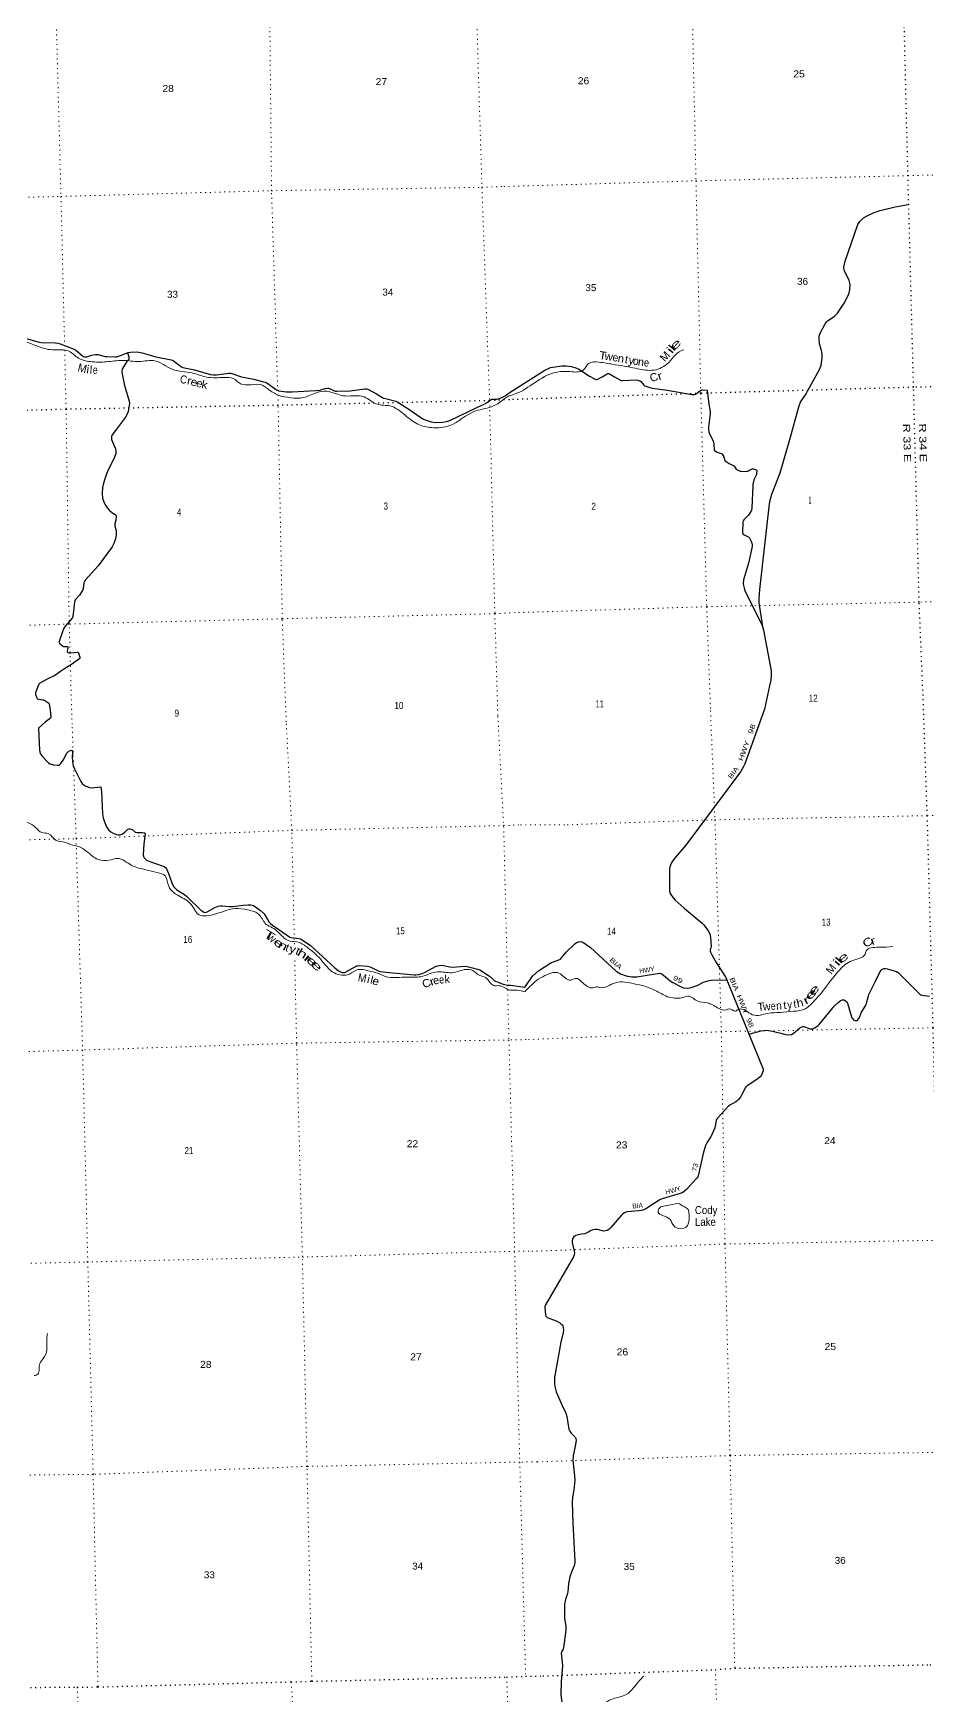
# Model space of a CAD drawing. Header units: feet. Extents: x 489137 to 739700, y 189004 to 379547.
# Drawn here: x 569935 to 592272, y 304563 to 346104 of the extents above; entities that cross this region are included whole.
import ezdxf
from ezdxf.enums import TextEntityAlignment as Align

# ---------------------------------------------------------------- set-up
doc = ezdxf.new("R2010")
doc.units = ezdxf.units.FT
doc.header["$LTSCALE"] = 80
doc.linetypes.add('DOTTED', pattern=[1.5, 0.3, -1.2])
for name, color, linetype, lineweight in [('29', 7, 'Continuous', 25), ('39', 7, 'Continuous', 13), ('6', 7, 'DOTTED', 25), ('7', 7, 'DOTTED', 13)]:
    doc.layers.add(name, color=color, linetype=linetype, lineweight=lineweight)
doc.layers.add('30', color=7, linetype='Continuous')
doc.layers.add('41', color=7, linetype='Continuous')

msp = doc.modelspace()

# ---------------------------------------------------------------- linework, layer by layer
at = {"layer": '29'}
for points in [[(588152.54, 331279.63), (588066.68, 331874.79), (588063.11, 331974.13), (588083.02, 332203.04), (588321.01, 334342.19), (588346.14, 334473.92), (588383.11, 334588.82), (588589.24, 335117.82), (588826.23, 335951.2), (589051.39, 336770.28), (589098.87, 336885.45), (589235.03, 337091.62), (589267.05, 337164.57), (589578.8, 337722.81), (589607.02, 337808.85), (589634.18, 337987.57), (589634.34, 338085), (589621.87, 338176.39), (589571.28, 338347.37), (589560.34, 338480.14), (589564.44, 338533.5), (589588.72, 338613.28), (589708.01, 338845.46), (589744.93, 338894.71), (589768.65, 338916.45), (589937.73, 339026.07), (590019.07, 339106.26), (590187.84, 339356.91), (590304.85, 339586.36), (590328.76, 339701.59), (590333.57, 339828.54), (590310.64, 339928.6), (590195.65, 340165.86), (590181.79, 340193.86), (590177.69, 340259.54), (590207.51, 340405.5), (590527.61, 341322.94), (590577.64, 341402.69), (590622.77, 341447.85), (590671.99, 341493), (590777.38, 341548.96), (590938.62, 341624.35), (591087.34, 341675.51), (591458.38, 341764.99), (591781.66, 341821.38)], [(569643.42, 338510.03), (570080.87, 338386.12), (570133.87, 338378.92), (570482.85, 338371.76), (570550.13, 338363.43), (570610.01, 338347.13), (570955.59, 338206.56), (570996.77, 338182.9), (571160.68, 338042.38), (571187.35, 338023.91), (571227.14, 338016.01), (571271.43, 338019.8), (571362.01, 338051.17), (571429.35, 338071.11), (571486.86, 338080.06), (571544.2, 338075.21), (571727.84, 338030.58)], [(572285.34, 338120.57), (572320.52, 338014.72), (572324.62, 337981.89), (572324.11, 337964.96), (572318.6, 337952.09), (572269.25, 337897.74), (572229.18, 337837.06), (572164.65, 337725.35), (572154.91, 337701.25), (572146.19, 337672), (572146.99, 337631.27), (572211.76, 337305.32), (572291.72, 337054.45), (572327.19, 336911.12), (572335.39, 336851.6), (572331.36, 336798.69), (572304.63, 336648.43), (572284.12, 336582.75), (572242.13, 336511.94), (571989.91, 336177.3), (571903.68, 336066.6), (571886.88, 336021.58), (571885.22, 335990.67), (571891.38, 335949.62), (571912.77, 335892.82), (571991.87, 335721.82), (572000.4, 335674.44), (571995.97, 335606.89), (571962.11, 335509.98), (571788.9, 335156.8), (571755, 335070.22), (571687.32, 334862.94), (571666.79, 334756.21), (571656.55, 334606.4), (571668.22, 334487.53), (571695.52, 334395.02), (571720.13, 334339.61), (571763.2, 334269.83), (571796.75, 334229.59), (571839.08, 334181.58), (571878.06, 334146.69), (571898.57, 334130.27), (571982.46, 334079.95), (571998.03, 334063.58), (572004.18, 334038.95), (571997.02, 333937.36), (571975.47, 333841.93), (571976.09, 333788.87), (572003.17, 333676.72), (572007.27, 333633.62), (572003.16, 333567.19), (571986.76, 333469.44), (571949.84, 333356.56), (571926.26, 333308.33), (571901.97, 333268.06), (571552.58, 332794), (571240.24, 332447.41), (571221.78, 332422.78), (571212.22, 332402.96), (571201.27, 332367.37), (571184.86, 332225.76), (571166.61, 332179.75), (571091.33, 332065.03), (570990.02, 331952.81), (570973.61, 331926.13), (570964.28, 331892.64), (570940.88, 331669.9), (570919.27, 331533.12), (570902.8, 331489.28), (570732.64, 331286.85), (570716.23, 331264.28), (570694.16, 331222.24), (570579.85, 330906.16), (570579.35, 330890.25), (570583.49, 330874.42), (570592.68, 330858.44), (570604.47, 330848.69), (570665.49, 330794.82), (570676.25, 330788.16), (570689.68, 330783.71), (570772.14, 330782.51), (570786.7, 330777.67), (570793.16, 330771.74), (570794.7, 330760.96), (570782.39, 330647.06), (570786.49, 330636.8), (570800.85, 330627.56), (570827, 330623.98), (570873.5, 330623.93), (571038.89, 330641.55), (571050.55, 330637.32), (571060.8, 330623.98), (571101.82, 330517.26), (571103.87, 330495.71), (571097.72, 330481.34), (570887.4, 330327.22), (570768.98, 330254.5)], [(571727.84, 338030.58), (571774.93, 338024.94), (571982.07, 338016.73), (572011.82, 338019.81), (572045, 338025.13), (572308.24, 338129.67)], [(572308.24, 338129.67), (572359.44, 338137.81), (572505.06, 338139.86), (572571.71, 338132.68), (572655.8, 338116.26), (572830.12, 338067.91), (572994.37, 338016.81), (573378.75, 337946.96), (573431.77, 337927.01), (573608.45, 337782.78), (573637.16, 337766.36), (573668.27, 337754.18), (573961.85, 337697.73), (574360.12, 337578.58), (574434.13, 337566.23), (574511.88, 337566.27), (574821.57, 337607.31), (574862.59, 337607.31), (574894.18, 337600.15), (575137.54, 337522.43), (575439.25, 337462.1), (575720.9, 337388.75), (575765.58, 337371.98), (576010.08, 337197.89), (576042.89, 337183.52), (576069.07, 337172.28), (576261.28, 337146.02), (576396.67, 337140.78), (576994.06, 337175.57), (577092.97, 337189.69), (577222.17, 337230.73), (577282.07, 337238.2), (577308.31, 337236.89), (577337.02, 337228.68), (577414.96, 337181.48), (577470.86, 337163.38), (577519.56, 337156.85), (577850.49, 337169.34), (578218.92, 337220.48), (578264.05, 337220.48), (578288.21, 337212.89), (578505.89, 337090.18), (578681.41, 336989.6), (578731.57, 336973.7), (578986.99, 336909.57), (579037.65, 336887.2), (579310.55, 336711.1), (579589.71, 336518.97), (579683.28, 336463.21), (579771.47, 336426.27), (579874.02, 336393.43), (579979.25, 336381.69), (580167.3, 336385.22), (580255.49, 336403.69), (580334.08, 336431.59), (580767.68, 336638.71), (581010.62, 336750.9), (581197.39, 336833.62), (581273.77, 336880.85), (581337.52, 336931.53), (581368.11, 336948.57), (581396.82, 336956.78), (581502.73, 336963.29), (581548.59, 336971.15), (581591.66, 336985.52), (581655.24, 337010.14), (581717.79, 337044.59), (581821.73, 337121.74)], [(581821.73, 337121.74), (582710.63, 337682.95), (582814.58, 337735), (582854.58, 337748.35), (582912.64, 337763.21), (583138.63, 337796.57), (583246.42, 337795.65), (583379.62, 337777.08), (583485.02, 337743.81), (583560.11, 337707.3), (583827.11, 337534.98), (583949.79, 337465.13), (583967.74, 337457.44), (583990.81, 337452.81), (584008.76, 337452.31), (584017.88, 337454.07), (584139.56, 337520.75), (584265.64, 337592.37), (584281.54, 337598.02), (584299.32, 337598.2), (584324.61, 337591.87), (584451.73, 337522.6), (584604.05, 337433.33), (584618.92, 337427.7), (584636.74, 337425.49), (584997.02, 337440.33), (585030.14, 337437.96), (585059.88, 337428.72), (585086.54, 337415.38), (585104.45, 337402.11), (585178.84, 337313.79), (585201.01, 337295.29), (585231.14, 337283.01), (585358.81, 337246.58), (585399.41, 337238.67), (585762.47, 337182.55)], [(585762.47, 337182.55), (586393.53, 337075.21), (586416.61, 337073.68), (586443.61, 337077.26), (586473.52, 337087.52), (586495.57, 337101.38), (586539.19, 337139.42), (586573.51, 337163.98), (586612.48, 337187.58), (586632.99, 337195.79), (586650.95, 337197.86), (586761.9, 337187.88)], [(586761.9, 337187.88), (586806.44, 336834.62), (586839.11, 336652.95), (586840.85, 336597.86), (586793.99, 336258.91), (586793.59, 336196.59), (586804.76, 336144.5), (586825.61, 336094.59), (586898.65, 335951.1), (586919.62, 335895.14), (586930.96, 335833.01), (586936.54, 335688.36), (586937.83, 335683.49), (586943.77, 335678.33), (587015.77, 335635.77), (587029.23, 335629.64), (587119.34, 335601.91), (587131.13, 335596.78), (587134.62, 335593.4), (587164.72, 335553.43), (587168.82, 335545.22), (587171.86, 335537.77), (587205.23, 335426.18), (587208.82, 335419.51), (587212.29, 335415.8), (587314.04, 335357.36), (587415.71, 335306.38), (587425.85, 335299.11), (587435.2, 335289.96), (587490.83, 335214.79), (587502.06, 335203.97), (587512.37, 335196.83), (587588.25, 335161.43), (587596.46, 335158.87), (587605.61, 335157.63), (587756.7, 335156.46), (587769, 335158.09), (587780.02, 335161.43), (587887.96, 335216.59), (587893.6, 335218.64), (587900.6, 335219.52), (587909.49, 335219.66), (587916.67, 335218.13), (587984.35, 335191.96), (587993.07, 335185.8), (587995.91, 335183.09), (588001.27, 335174.51), (588002.3, 335166.3), (587997.95, 335100.88), (587993.67, 335082.45), (587941.55, 334964.92), (587933.71, 334942.5), (587911.29, 334858.71), (587907.19, 334834.08), (587903.99, 334801.11), (587878.49, 334235.82), (587870.51, 334190.86), (587862.08, 334163.99), (587839.52, 334124.99), (587794.26, 334060.66), (587681.59, 333942.34), (587667.24, 333917.71), (587656.35, 333887.04), (587648.83, 333629.37), (587653.91, 333602.67), (587664.69, 333582.66), (587684.68, 333567.78), (587769.81, 333532.9), (587801.08, 333513.91), (587822.09, 333491.84), (587857.85, 333428.09), (587883.62, 333360.49), (587889.78, 333319.44), (587889.79, 333293.8), (587888.75, 333275.77), (587797.44, 332859.59), (587673.91, 332442.8), (587662.13, 332358.94), (587668.35, 332301.86), (587692.9, 332205.02), (587711.26, 332153.79), (588128.78, 331326.7), (588149.25, 331276.32), (588171.54, 331186.67), (588358.66, 330176.18), (588364.6, 330063.41), (588352.8, 329938.66), (588317.01, 329799.16), (588196.43, 329214.39)], [(570768.98, 330254.5), (570614.86, 330159.85), (570498.85, 330072.96), (570460.79, 330047.51), (570331.7, 329990.86), (570296.12, 329973.33), (570103.02, 329861.57), (570085.59, 329849.26), (570075.7, 329837.37), (569996.89, 329648.65), (569993.82, 329634.28), (569991.75, 329611.33), (569994.84, 329584), (569997.92, 329568.61), (570022.53, 329495.76), (570032.28, 329477.81), (570042.04, 329468.94), (570056.89, 329462.42), (570069.7, 329460.87), (570164.56, 329450.1), (570193.84, 329443.85), (570223.01, 329429.58), (570303, 329384.43), (570315.3, 329375.19), (570322.11, 329363.71), (570331.71, 329341.33), (570358.53, 329200.82), (570374.28, 329014.5), (570373.25, 329004.24), (570365.29, 328988.82), (570233.22, 328893.1), (570067.74, 328742.86)], [(588196.43, 329214.39), (587707.27, 327849.86), (587663.22, 327764.84), (587599.05, 327646.24), (586230.16, 325814.69), (585977.07, 325513.22), (585882.94, 325388.21), (585843.97, 325304.07), (585822.4, 325226.07), (585826.57, 324687.15), (585835.76, 324622.69), (585860.38, 324581.64), (585913.7, 324499.55), (585963.05, 324444.91), (586189.28, 324242.96), (586641.81, 323867.43), (586677.71, 323829.46), (586709.21, 323796.34), (586791.53, 323678.61), (586828.45, 323604.72), (586840.76, 323557.52), (586846.65, 323511.89), (586864.36, 323287.64), (586858.2, 323248.64), (586839.74, 323199.39), (586838.25, 323171.8), (586845.9, 323139.87), (586884.84, 323072.3), (586987.77, 322887.62), (587228.04, 322511.01), (588145.61, 320259.38), (588158.57, 320217.32), (588158.57, 320180.38), (588131.18, 320096.14), (588118.59, 320070.58), (588092.94, 320036.71), (588031.03, 319981.2), (587762.74, 319804.8), (587735.34, 319781.32), (587721.72, 319765.8), (587686.9, 319695.74), (587625.33, 319567.61), (587592.51, 319521.57), (587545.33, 319462.05), (587518.67, 319435.37), (587483.94, 319405.47), (587330.78, 319317.48), (587287.93, 319284.53), (587023.35, 318995.15), (586998.74, 318964.36), (586988.76, 318939.54), (586959.87, 318792.06), (586951.57, 318757.08), (586852.1, 318530.3), (586831.65, 318493.45), (586753.65, 318378.42), (586722.84, 318315.97), (586661.13, 318108.28)], [(570067.74, 328742.86), (570089.06, 328187.62), (570110.1, 328109.25), (570155.73, 328038.83), (570290.63, 327895.54), (570317.76, 327870.53), (570356.73, 327852.06), (570438.33, 327826.7), (570537.22, 327815.12), (570577.73, 327818.3), (570597.73, 327828.46), (570627.46, 327858.22), (570678.29, 327942.59), (570772.63, 328113.21), (570797.7, 328143.5), (570824.36, 328164.02), (570863.33, 328184.55), (570883.84, 328186.6), (570899.64, 328181.32), (570916.66, 328159.92), (570918.71, 328127.08), (570910.28, 328028.11), (570913.59, 327896.19), (570932.05, 327801.78), (570963.88, 327720.06), (571120.74, 327407.72), (571155.02, 327361.21), (571215.09, 327309.21), (571274.57, 327280.47), (571340.2, 327259.95), (571401.83, 327251.2), (571472.51, 327256.09), (571625.97, 327274.08), (571636.51, 327147.1), (571662.67, 326600.64), (571681.7, 326501.6), (571712.47, 326403.09), (571761.69, 326275.84), (571794.51, 326224.53), (571817.61, 326196.97), (571870.4, 326152.69), (571931.93, 326115.75), (572013.97, 326080.86), (572052.94, 326074.7), (572103.19, 326075.74), (572145.24, 326091.12), (572211.72, 326131.1), (572300.29, 326218.93), (572323.68, 326228.63), (572344.19, 326226.58), (572401.34, 326204.01), (572483.66, 326142.43), (572518.74, 326134.81), (572658.12, 326134.47), (572699.02, 326128.07), (572719.53, 326121.91), (572727.73, 326111.65), (572726.95, 326088.9), (572695.47, 325850.44), (572676.45, 325575.99), (572688.52, 325529.55), (572707.21, 325498), (572731.83, 325471.32), (572764.64, 325442.59), (572802.01, 325423.99), (572962.22, 325366.49)], [(572962.22, 325366.49), (573204.48, 325279.54), (573236.38, 325259.92), (573258.94, 325227.08), (573314.15, 325111.38), (573393.76, 324874.26), (573440.46, 324786.85), (573467.13, 324751.96), (573521.63, 324700.27), (573715.3, 324581.61), (573766.62, 324535.77), (574125.37, 324187.01), (574157.3, 324163.96), (574192.17, 324145.49), (574235.24, 324137.28), (574274.98, 324148.47), (574470.51, 324261.79), (574553.15, 324293.26), (574610.58, 324299.41), (574662.28, 324298.41), (574830, 324280.26), (574918.24, 324283), (575175.27, 324318.72), (575304.86, 324327.13), (575368.44, 324325.08), (575432.02, 324306.6), (575487.4, 324277.87), (575610.03, 324182.74), (575699.21, 324097.05), (575814.54, 323901.27), (575859.63, 323856.87), (575910.94, 323819.17), (576282.18, 323556.47), (576339.61, 323521.57), (576375.94, 323508), (576569.32, 323482.58), (576609.32, 323473.35), (576636.67, 323460.71), (576851.29, 323316.01), (577465.31, 322754.45), (577561, 322677.02), (577621.5, 322641.11), (577661.67, 322631.73), (577683.03, 322630.84), (577715.85, 322637), (577845.21, 322710.61), (578015.3, 322799.14), (578044.02, 322805.3), (578073.12, 322806.17), (578277.84, 322790.93), (578347.93, 322779.23), (578550.62, 322680.1), (578619.02, 322659.42), (578736.23, 322642.68), (579445.9, 322576.46), (579488.97, 322578.51), (579566.61, 322588.14), (579651, 322613.4), (579725.98, 322646.55), (579980.01, 322782.78), (580035.57, 322803.26), (580068.39, 322809.42), (580119.66, 322815.57), (580177.87, 322809.38), (580339.13, 322772.47), (580392.13, 322769.6), (580722.67, 322793), (580771.81, 322788.3), (581035.45, 322720.14), (581087.23, 322699.3), (581350.44, 322522.91), (581447.71, 322436.91), (581477.45, 322417.42), (581520.54, 322399.87), (581672.21, 322344.55), (581787.07, 322319.92), (581850.74, 322314.8), (582210.02, 322267.93)], [(582210.02, 322267.93), (582409.36, 322549.05), (582550.04, 322672.93), (582859.4, 322873.16), (583058.69, 322952.05), (583097.66, 322970.52), (583130.47, 323004.09), (583244.26, 323139.45), (583457.07, 323351.5), (583499.66, 323385.1), (583552.99, 323401.52), (583606.31, 323409.73), (583661.66, 323392.41), (583852.06, 323260.02), (584494.24, 322665.37), (584599, 322601.1), (584744.65, 322552.46), (584877.94, 322527.21), (585007.1, 322530.34), (585521.11, 322610.54), (585581.44, 322615.47), (585630.66, 322603.15), (585727.06, 322527.22), (585839.86, 322430.75), (585909.1, 322384.14), (586094.19, 322282.98), (586172.13, 322254.25), (586256.9, 322241.3), (586336.21, 322250.15), (586511.16, 322313.51), (586676.58, 322393.74), (586777.18, 322428.7), (586862.83, 322444.29), (587252.51, 322450.96)], [(587805.02, 321095.17), (588114.56, 321174.84), (588241.33, 321190.78), (588356.58, 321178.95), (588601.59, 321120.63), (588721.67, 321084.54), (588803.71, 321076.33), (588868.39, 321084.52), (588914.46, 321113.27), (589072.35, 321242.07), (589127.77, 321277.46), (589153.41, 321282.6), (589172.89, 321281.57), (589194.47, 321277.06), (589336.59, 321230.04), (589382.09, 321224.1), (589401.58, 321225.13), (589451.83, 321252.83), (589534.32, 321307), (589571.81, 321342.11), (589942.26, 321799.08), (590030.22, 321880.87), (590095.85, 321932.17), (590138.35, 321948.4), (590163.54, 321950.65), (590188.15, 321948.59), (590218.91, 321930.12), (590245.58, 321905.49), (590271.13, 321868.99), (590365.49, 321529.24), (590377.36, 321503.75), (590391.2, 321482.7), (590415.81, 321456.02), (590429.66, 321444.23), (590452.73, 321435.5), (590476.83, 321431.91), (590500.55, 321437.82), (590530.67, 321456.02), (590546.57, 321475.01), (590557.77, 321491.43), (590620.85, 321641.71), (590718.03, 321798.81), (590732.7, 321832.65), (590788.95, 322047.83), (590802.95, 322084.58), (590940.79, 322371.11), (590963.98, 322419.46)], [(590963.98, 322419.46), (591081.23, 322663.96), (591107.53, 322694.13), (591138.29, 322714.66), (591181.36, 322733.13), (591218.69, 322733.49), (591255.2, 322726.97), (591489.02, 322659.24), (591531.16, 322638.1), (592076.64, 322095.86), (592103.3, 322077.39), (592132.56, 322064.64), (592314.36, 322044.68)], [(586661.13, 318108.28), (586661.13, 318108.28), (586540.35, 317551.33), (586532.15, 317528.76), (586517.6, 317504.74), (586391.72, 317369.1), (586254.03, 317221.12), (586189.63, 317165.49), (586152.71, 317138.81), (586093.27, 317112.84), (585640.98, 316981.81), (585583.01, 316956.3), (585259.4, 316743.71), (585225.66, 316722.19), (585170.28, 316701.67), (585123.11, 316691.4), (585055.3, 316680.69), (584767.67, 316657.99), (584729.32, 316648.3), (584698.55, 316631.89), (584659.58, 316603.15), (584622.62, 316568.17), (584357.45, 316266.42), (584305.78, 316216.29), (584266.81, 316191.66), (584224.48, 316176.88), (584178.62, 316175.24), (584027.87, 316211.16), (583973.79, 316213.35), (583908.91, 316200.9), (583863.79, 316186.53), (583835.7, 316171.96), (583785.85, 316137.27), (583742.23, 316117.52), (583705.86, 316106.49), (583621.9, 316092.63), (583515.12, 316073.65), (583484.36, 316067.49), (583465.54, 316056.85), (583437.18, 316026.45), (583412.57, 315993.61), (583392.06, 315940.25), (583388.99, 315922.81), (583390.74, 315890.21), (583444.37, 315668.32), (583448.47, 315629.32), (583442.08, 315581.66), (583423.86, 315526.7), (582725.5, 314333.27), (582711.15, 314300.43), (582706.23, 314267.48), (582725.5, 314082.88), (582737.81, 314047.99), (582754.22, 314027.47), (582772.44, 314013.57), (582995.99, 313930.21), (583087.51, 313880.73), (583120.33, 313851.99), (583139.29, 313830.93), (583157.25, 313804.79), (583169.55, 313759.64), (583175.71, 313708.33), (583169.76, 313642.57), (583112.76, 313401.92), (582951.55, 312515.27), (582950.09, 312353.77), (582966.49, 312255.25), (582995.88, 312160.3), (583146.85, 311811.8), (583235.18, 311621.07), (583259.8, 311540.87), (583313.33, 311224.32), (583333.63, 311173.65), (583370.04, 311123.05), (583465.05, 311020.65), (583485.4, 310993.05), (583493.61, 310952), (583479.27, 310837.95), (583417.73, 310559.99), (583413.57, 310448.26), (583454.6, 310061.03), (583462.85, 309952.5), (583432.56, 309700.51), (583401.32, 309521.5), (583390.94, 309403.9), (583410.33, 308877.09)], [(583410.33, 308877.09), (583458.75, 307924.77), (583448.84, 307830.41), (583372.3, 307651.66), (583331.59, 307534.82), (583302.16, 307368.47), (583286.47, 307157.18), (583268.18, 307090.14), (583229.04, 306968.37), (583203.03, 306853.32), (583198.89, 306503.27), (583231.09, 306293.14), (583235.9, 306204.44), (583184.29, 305815.08), (583165.46, 305730.79), (583124.44, 305656.91), (583122.08, 305626.6), (583151.31, 305315.53), (583120.2, 304910.55), (583109.47, 304584.48), (583145.39, 304333.9)]]:
    msp.add_lwpolyline(points, dxfattribs=at)
at = {"layer": '39'}
for points in [[(552105, 331493.95), (552281.27, 331552.34), (552477.97, 331506.13), (552798.74, 331507.07), (553014.19, 331802.65), (553275.62, 331933.6), (553559.92, 332125.65), (553758.69, 332354.21), (553909.07, 332488.79), (554078.09, 332601.56), (554183.29, 332680.61), (554361.48, 332743.08), (554656.83, 333167.67), (554953.41, 333351.91), (555152.13, 333582.48), (555242.67, 333778.38), (555548.75, 333989.08), (555963.6, 334208.22), (556247.37, 334424.49), (556540.44, 334584.41), (556871.18, 334682.53), (557133.89, 334754.92), (557336.81, 335070.43), (557196.13, 335321.88), (557285.01, 335501.58), (557467.01, 335574.24), (557949.11, 335485.78), (558461.65, 335573.72), (558561.56, 335802.14), (558862.07, 335806.68), (559351.38, 335849.68), (559458.15, 335488.4), (559579.28, 335208.25), (559713.18, 335081.89), (559995.22, 335193.08), (560102.26, 335464.08), (560082.71, 335712.12), (560199.38, 335912.62), (560297.02, 336060.2), (560301.16, 336240.07), (560363.8, 336301.98), (560493.03, 336506.86), (560576.93, 336545.05), (560638.21, 336602.95), (560851.74, 336617.7), (561348.93, 336761.88), (561601.01, 336674.46), (561898.28, 336642.56), (562187.28, 336527.67), (562465.4, 336448.9), (562921.46, 336472.88), (563311.79, 336400.71), (563624.15, 336324.7), (564047.86, 336507.67), (564463.83, 336583.41), (564880.57, 336715.72), (565199.13, 336923.9), (565455.37, 337118.53), (565725.85, 337251.46), (566052.1, 337482.63), (566290.54, 337389.13), (566613.21, 337341.66), (566839.88, 337439.22), (567016.55, 337503.07), (567106.71, 337702.45), (567381.93, 337802.15), (567595.47, 338129.71), (567823.24, 338338.59), (568197.06, 338480.87), (568745.67, 338579.7), (569092.78, 338575.15), (569398.65, 338471.51), (569673.87, 338414.55), (570258.72, 338214.77), (570456.91, 338192.84), (570824.85, 338158.45), (571062.62, 337987.89), (571359.11, 337899.42), (571762.73, 337894.09), (572163.44, 337929.1), (572583.68, 337901.91), (572972.7, 337918.47), (573402.96, 337709.7), (573901.33, 337615.54), (574262.66, 337514.34), (574702.71, 337503.74), (574927.2, 337478.34), (575111.7, 337345.01), (575636.88, 337316.07), (575864.21, 337161.45), (576119.15, 337035.71)], [(581819.2, 337042.59), (581995.27, 337099.72), (582456.31, 337372.13), (582968.36, 337627.82), (583337.57, 337648.72), (583677.82, 337693.05), (583802.66, 337850.44), (584066.42, 337884.45), (584403.33, 337833.6), (584976.08, 337732.99), (585377.66, 337682.01), (585757.19, 337836.73), (586119.41, 338173.01), (586182.34, 338191.26)], [(576119.15, 337035.71), (576755.02, 337019.28), (577079.1, 337145.54), (577323.14, 337148.84), (577668.34, 337047.29), (578195.59, 337016.38), (578522.39, 336833.63), (578842.06, 336792.12), (579220.34, 336562.02), (579540, 336336.69), (579882.87, 336249.23), (580341.71, 336301.66), (580938.95, 336648.56), (581152.49, 336710.28), (581580.04, 336874.09), (581708.95, 336975.89), (581819.2, 337042.59)], [(565283.46, 328623.59), (565564.45, 328463.72), (565818.66, 328340.53), (566110.28, 328151.3), (566258.49, 327971.92), (566483.73, 328015.85), (566709.63, 328019.41), (566793.33, 327837), (566829.31, 327611.43), (566994.58, 327498.95), (567172.61, 327469.45), (567268.81, 327263.01), (567252.12, 327050.74), (567574.71, 326940.74), (567827.43, 326908.39), (568259.43, 327016.15), (568460.74, 326920.39), (568636.98, 326876.73), (568743.15, 326922.83), (568949.23, 326659.56), (569558.17, 326434.95), (569990.74, 326262.08), (570152.31, 326129.35), (570310.06, 326105.59), (570506.55, 325935.05), (570715.09, 325889.88), (570920.07, 325816.39), (571071.98, 325780.42), (571259.4, 325670.31), (571414.84, 325541.52), (571555.38, 325460.96), (571824.07, 325438.95), (572039.16, 325486.76), (572391.05, 325312.61), (572743.9, 325203.09), (573029.52, 325132.89), (573234.83, 325039.21), (573317.57, 324792.17), (573442.31, 324632.5), (573783.34, 324422.18), (573937.5, 324249.26), (574040.28, 324104.37), (574418.75, 324078.64), (574975.07, 324232.79), (575286.25, 324203.37), (575587.06, 324068.8), (575754.77, 323837.97), (575904.27, 323753.84), (576173.04, 323522.8), (576301.35, 323431.36), (576516.25, 323403.32), (576763.85, 323272.45), (577104.87, 322973.33), (577455.25, 322622.8), (577828.98, 322594.76), (578043.88, 322706.93), (578310.16, 322674.21), (578529.73, 322618.13), (578725.94, 322538.68), (579286.54, 322519.98), (579459.39, 322515.31), (579613.55, 322529.33), (580032.72, 322652.88), (580388.18, 322630.22), (580744.1, 322711.6), (580912.27, 322683.55), (581085.13, 322562.04), (581229.95, 322510.63), (581430.83, 322309.66), (581570.98, 322304.98), (581841.93, 322197.49), (581954.05, 322197.49), (582215.67, 322155.42)], [(585766.2, 322030.25), (586134.48, 322004.7), (586317.48, 322039.38), (586512.16, 321924.83), (586769.88, 321876.44), (587021.28, 321755.16), (587250.79, 321704.07), (587316.88, 321727.87), (587463.66, 321672.79), (587549.51, 321715.25), (587896.19, 321580.08), (588277.2, 321613.43), (588589.8, 321635.05), (588920.38, 321665.17), (589219.8, 321730.92), (589342.74, 321826.79), (589700.53, 322237.41), (590079.15, 322705.09), (590378.77, 322930.45), (590708.11, 323095.91), (590736.5, 323175.39), (591045.43, 323265.61), (591398.56, 323282.13)], [(582212.6, 322155.91), (582547.87, 322464.99), (582775.17, 322583.08), (583063.16, 322620.27), (583356.3, 322443.42), (583474.45, 322486.65), (583656.86, 322377.86), (583908.36, 322252.55), (584010.84, 322275.2), (584096.08, 322259.05), (584472.97, 322379.18), (584942.31, 322352.01), (585208.4, 322291.7), (585465.52, 322184.7), (585766.2, 322030.25)], [(586308.79, 316612.35), (586286.21, 316710.81), (586199.76, 316777.44), (586126.01, 316820.13), (586072.69, 316853.2), (585845.08, 316825.54), (585558.6, 316725.75), (585544.58, 316636.52), (585645.31, 316564.17), (585837.68, 316461.68), (585936.51, 316300.39), (586089.63, 316233.34), (586256, 316287.82), (586307.35, 316420.38), (586315.35, 316507.45), (586308.79, 316612.35)], [(569959.63, 312562.21), (570047.78, 312599.95), (570082.1, 312721.63), (570101.9, 312867.32), (570186.61, 312991.82), (570275.84, 313209.26), (570270.4, 313417.14), (570293.41, 313613.36)], [(582693.98, 303653.12), (582885.54, 303739.33), (583184.2, 303920.22), (583647.36, 304149.49), (584001.85, 304277.17), (584414.97, 304487.06), (584741.73, 304591.85), (585070.69, 304941.16), (585178.75, 305052.78)]]:
    msp.add_spline(points, degree=3, dxfattribs=at)
at = {"layer": '6'}
for points in [[(592165.27, 329319.59), (592058.42, 331889.12), (591919.08, 337258.1), (591778.41, 342531.95), (591647.5, 347889.04), (591515.14, 353225.85), (591373.95, 358588.7), (591250.02, 363913.62), (591123.37, 368632.4)], [(612441.24, 337766.76), (607773.86, 337705.03), (602492.41, 337528.51), (597156.28, 337356.46), (591919.08, 337258.1), (586604.63, 337104.89), (581826.27, 336948.16)], [(581826.27, 336948.16), (581330.81, 336923.19), (576051.55, 336805.97), (570755.75, 336706.57), (565367.22, 336554.44), (560203.53, 336460.14), (555010.92, 336439.75), (551207.63, 336275.18)], [(592795.99, 305352.05), (592686.66, 310646.95), (592528.68, 315948.78), (592407.04, 321251.47), (592261.18, 326553.58), (592165.27, 329319.59)], [(582659.94, 305056.86), (586969.11, 305214.83), (587453.14, 305248.62), (592325.62, 305338.79), (592795.99, 305352.05), (597239.37, 305476.41), (598042.3, 305521.86), (602562.55, 305642), (603365.48, 305687.45), (607865.98, 305788.94), (608697.32, 305829.01), (613189.4, 305944.43), (613316.61, 305955.45)], [(551999.37, 304304.11), (555280.46, 304319.03), (555592.89, 304336.07), (560483.93, 304546.47), (560947.44, 304578.01), (565559.05, 304727.47), (566143.68, 304754.86), (571033.77, 304777.48), (571550.15, 304783.6), (576369.93, 304910.1), (576892.2, 304926.41), (581756.73, 305031.4), (582230.56, 305048.97), (582659.94, 305056.86)]]:
    msp.add_lwpolyline(points, dxfattribs=at)
at = {"layer": '7'}
for points in [[(585813.18, 368480.8), (585959.81, 363761.11), (586137.79, 358453.96), (586247.65, 353126.6), (586368.65, 347763.16), (586485.14, 342415.77), (586604.63, 337104.89), (586752.97, 331774.61), (586847.2, 329178.79)], [(576252.64, 328902.07), (576152.11, 331473.3), (576051.55, 336805.97), (575885.75, 342169.54), (575831.79, 347493.13), (575610.1, 352829.22), (575486.53, 358106.85), (575347.87, 363428.59), (575287.01, 368150.72)], [(580615.09, 368327.77), (580660.37, 363502.1), (580768.61, 358187.77), (580934.7, 352902.99), (580975.15, 347643.75), (581139.59, 342249.85), (581330.81, 336923.19), (581461.4, 331601.28), (581536.92, 329039.46)], [(570001.82, 367613.23), (570079.09, 363293.42), (570180.16, 358029.43), (570264.42, 352704.49), (570483.52, 347394.6), (570627.22, 342026.51), (570755.57, 336714.64), (570831.98, 331379.42), (570906.94, 328764.36)], [(581687.02, 342274.63), (586485.14, 342415.77), (591778.01, 342546.1), (597070.88, 342676.43), (602345.86, 342866.93), (607658.86, 343070.67), (612291.09, 343223.38)], [(551077.22, 341541.36), (554684.96, 341654.38), (560090.78, 341796.59), (565257.26, 341905.29), (570627.22, 342026.51), (575885.75, 342169.54), (581135.47, 342253.8), (581687.02, 342274.63)], [(612584.3, 332568.03), (607922.25, 332372.73), (602598.12, 332205.08), (597278.83, 332009.24), (592058.42, 331889.12), (586752.97, 331774.61), (581965.36, 331626.84)], [(581965.36, 331626.84), (581461.4, 331601.28), (576152.11, 331473.3), (570828.79, 331340.97), (565532.22, 331184.99), (560322.22, 331036.96), (555072.85, 330936.55), (551341.91, 330852.99)], [(581536.92, 329039.46), (581681.97, 326278.89), (581814.01, 320944.58), (581955.24, 315664.93), (582084.1, 310401.23), (582230.56, 305048.97)], [(586847.2, 329178.79), (586958.7, 326451.12), (587118.51, 321157.42), (587209.37, 315874.2), (587337.21, 310565.59), (587453.14, 305248.62)], [(570906.94, 328764.36), (571004.15, 325979.24), (571167.6, 320697.92), (571296.99, 315401.93), (571430.58, 310095.9), (571550.15, 304783.6)], [(576455.56, 323342.36), (576391.5, 326189.39), (576252.64, 328902.07)], [(582103.98, 326324.39), (583268.84, 326326.58), (586958.7, 326451.12), (592261.18, 326553.58), (597539.69, 326728.21), (602836.38, 326903.27), (608151.48, 327068.66), (612730.93, 327239.4)], [(551472.42, 325583.04), (555138.81, 325585.66), (560431.04, 325691.34), (565645.66, 325854.35), (571004.15, 325979.24), (576393.58, 326185.39), (581681.54, 326305.13), (582103.98, 326324.39)], [(576892.2, 304926.41), (576771.74, 310293.21), (576655.41, 315530.86), (576511.17, 320871.04), (576462.6, 323029.38)], [(612876.78, 321939.19), (608293.41, 321762.42), (602982.83, 321576.92), (597673.76, 321496.53), (592407.04, 321251.47), (587118.51, 321157.42), (582244.28, 320957.29)], [(582244.28, 320957.29), (581813.95, 320948.62), (576517.25, 320869.11), (571167.6, 320697.92), (565849.84, 320549.44), (560532.16, 320396.92), (555219.99, 320276.79), (551604.09, 320266.09)], [(582382.54, 315668.34), (587209.96, 315849.97), (592532.82, 315944.83), (597816.03, 316176.14), (603066.26, 316267.26), (608400.97, 316457.37), (613024.57, 316568.2)], [(551736.37, 314924.89), (555317.58, 314952.03), (560646.97, 315128.96), (566033.3, 315278.52), (571274.8, 315401.58), (576655.51, 315524.8), (581932.99, 315668.61), (582382.54, 315668.34)], [(582520.04, 310408.17), (587337.21, 310565.59), (592686.66, 310646.95), (597976.66, 310848.12), (603309.08, 310965.44), (608599.33, 311156.51), (613171.27, 311237.48)], [(582520.04, 310408.17), (582084.1, 310401.23), (576771.74, 310293.21), (571430.58, 310095.9), (566089.18, 310035.89), (560790.24, 309847.32), (555449.19, 309643.95), (551867.48, 309630.05)], [(581756.73, 305031.4), (581959.45, 299938.47), (582115.46, 294618.67), (582165.92, 289337.58), (582273.32, 284029.13), (582292.13, 283068.85)], [(586969.11, 305214.83), (587163.68, 300071.47), (587308.21, 294741.04), (587396.55, 289395.13), (587517.19, 284049.98), (587549.7, 283206.69)], [(571033.77, 304777.48), (571287.77, 299756.02), (571441.17, 294349.36), (571493.26, 288969.37), (571603.6, 283727.59), (571620.08, 282792.87)], [(576956.95, 282930.24), (576943.14, 283900.64), (576824.53, 289154.4), (576807.73, 294474.38), (576646.72, 299852.66), (576380.09, 304906.22)]]:
    msp.add_lwpolyline(points, dxfattribs=at)

# ---------------------------------------------------------------- texts
at = {"layer": '30'}
for s, rotation, width, p in [('   HWY   98', 70.278, 1.4, (587587.84, 327733.82)), ('BIA', 53.226, 1.25, (587368.57, 327461.38)), ('BIA', 317.201, 1.35, (584316.69, 322934.87)), ('HWY', 8.868, 0.9, (585080.4, 322610.4)), ('99', 331.341, 1.35, (585900.79, 322465.8)), ('BIA  HWY  98', 292.172, 1.35, (587320.3, 322482.67)), ('73', 77.764, 1.15, (586496.55, 317654.26)), ('HWY', 16.156, 0.95, (585742.36, 317083.52)), ('BIA', 4.512, 0.95, (584899.03, 316737.7))]:
    msp.add_text(s, height=120, rotation=rotation, dxfattribs=dict(at, width=width)).set_placement(p)
at = {"layer": '41'}
for s, rotation, width, p in [('T', 351.845, 1.15, (584144.52, 337953.06)), ('i', 50.987, 1.65, (585913.79, 338120.19)), ('l', 50.987, 1.55, (585966.31, 338180.19)), ('e', 46.716, 1.95, (586043.53, 338261.08)), ('e', 357.338, 0.8, (571478.91, 337593.53)), ('w', 350.99, 1.05, (584292.3, 337932.21)), ('e', 350.062, 0.95, (584458.42, 337905.17)), ('n', 350.062, 1.05, (584596.47, 337880.98)), ('o', 350.012, 0.95, (584968.96, 337817.32)), ('e', 354.378, 0.85, (585240.28, 337776.59)), ('C', 350.162, 0.9, (573671.45, 337355.12)), ('r', 348.295, 1.1, (573813.51, 337327.37)), ('e', 343.19, 1.1, (573925.45, 337294.86)), ('e', 345.17, 1.05, (574060.92, 337260.74)), ('k', 348.869, 1.1, (574194.85, 337226.01)), ('C', 17.49, 1.05, (585462.74, 337413.93)), ('r', 18.564, 1.3, (585613.73, 337449.95)), ('T', 328.572, 1.75, (575776.16, 323480.55)), ('e', 323.23, 1.7, (576011.16, 323288.28)), ('n', 332.845, 1.5, (576124.39, 323220.04)), ('y', 342.808, 1.2, (576383.89, 323125.97)), ('t', 336.478, 1.2, (576503.65, 323080.58)), ('h', 330.851, 1.55, (576608.9, 323022.64)), ('C', 30.518, 1.35, (590825.03, 323308.06)), ('r', 21.496, 1.4, (590941.83, 323337.42)), ('r', 319.618, 2.05, (576736.24, 322911.92)), ('e', 319.618, 1.85, (576835.89, 322834.54)), ('e', 317.864, 1.9, (576944.55, 322733.58)), ('i', 49.79, 1.7, (590073.45, 322819.38)), ('l', 49.79, 1.6, (590129.74, 322878.29)), ('e', 40.653, 1.85, (590217.15, 322933.67)), ('M', 349.984, 0.95, (578134.66, 322401.1)), ('e', 344.823, 1.1, (578464.3, 322325.03)), ('C', 20.75, 1.1, (579788.82, 322273.79)), ('r', 20.068, 1.35, (579925.48, 322320.28)), ('e', 5.936, 0.85, (580142.67, 322360)), ('h', 13.831, 1.15, (589104.71, 321780.39)), ('r', 27.567, 1.55, (589287.24, 321857.84)), ('e', 45.429, 2.05, (589425.07, 322028.1)), ('e', 48.452, 1.9, (589497.42, 322134.41)), ('T', 4.892, 1.1, (588113.04, 321682.42)), ('e', 3.984, 0.8, (588419.42, 321701.28)), ('n', 4.842, 0.95, (588564.28, 321709.9)), ('y', 5.57, 0.9, (588832.89, 321735.89))]:
    msp.add_text(s, height=200, rotation=rotation, dxfattribs=dict(at, width=width)).set_placement(p, align=Align.CENTER)
for s, rotation, p in [('M', 48.068, (585783.85, 337962.96)), ('M', 345.888, (571137.03, 337638.09)), ('i', 352.276, (571286.66, 337607.71)), ('l', 357.338, (571372.72, 337598.46)), ('t', 350.062, (584733.5, 337857.08)), ('y', 350.012, (584855.31, 337834.19)), ('n', 351.16, (585099.63, 337795.33)), ('w', 320.404, (575831.22, 323425.14)), ('t', 342.414, (576251.16, 323163.63)), ('M', 51.532, (589933.17, 322662.38)), ('i', 346.521, (578286.26, 322371.44)), ('l', 346.521, (578367.4, 322351.99)), ('e', 10.932, (580011.72, 322345.22)), ('k', 4.34, (580279.52, 322366.42)), ('w', 3.928, (588256.84, 321689.85)), ('t', 5.57, (588712.56, 321720.98)), ('t', 7.955, (588967.14, 321753.04))]:
    msp.add_text(s, height=200, rotation=rotation, dxfattribs=at).set_placement(p, align=Align.CENTER)
at = {"layer": '41', "width": 0.9}
for s, p in [('Cody', (586739.48, 316599.14)), ('Lake', (586720.2, 316304.75))]:
    msp.add_text(s, height=200, dxfattribs=at).set_placement(p, align=Align.CENTER)
at = {"layer": '6', "width": 1.35}
for s, p in [('R 33 E', (591668.46, 335863.89)), ('R 34 E', (592063.91, 335867.83))]:
    msp.add_text(s, height=175, rotation=271.487, dxfattribs=at).set_placement(p, align=Align.CENTER)
at = {"layer": '7'}
for s, width, p in [('28', 1.1, (573160.62, 344635.09)), ('27', 1.1, (578485.07, 344807.84)), ('33', 1.05, (573276.92, 339493.85)), ('34', 1.05, (578653.38, 339549.02)), ('4', 0.85, (573521.48, 334047.9)), ('3', 0.85, (578682.85, 334203.03)), ('9', 0.85, (573463.86, 329026.98)), ('10', 0.85, (578955.38, 329217.51)), ('15', 0.85, (578992.43, 323589.47)), ('16', 0.85, (573685.86, 323374.54)), ('21', 0.85, (573712.02, 318099.13)), ('22', 1.1, (579261.43, 318269.43)), ('28', 1.1, (574102.47, 312754.75)), ('27', 1.1, (579348.96, 312942.49)), ('34', 1.05, (579396.51, 307715.88)), ('33', 1.05, (574196.9, 307498.59))]:
    msp.add_text(s, height=175, dxfattribs=dict(at, width=width)).set_placement(p)
for s, width, p in [('26', 1.1, (583676.49, 344829.51)), ('25', 1.1, (589057.78, 345000.75)), ('35', 1.05, (583861.13, 339659.68)), ('36', 1.05, (589146.34, 339816.55)), ('1', 0.4, (589330.45, 334353.59)), ('2', 0.85, (583928.64, 334195.71)), ('11', 0.65, (584081.29, 329260.2)), ('12', 0.85, (589411.66, 329400.32)), ('14', 0.85, (584373.23, 323577.7)), ('13', 0.85, (589734.93, 323806.19)), ('23', 1.1, (584630.24, 318238.49)), ('24', 1.1, (589829.15, 318345.5)), ('26', 1.1, (584648.33, 313066)), ('25', 1.1, (589839.26, 313200.51)), ('35', 1.05, (584816.94, 307705.79)), ('36', 1.05, (590087.02, 307858.29))]:
    msp.add_text(s, height=175, dxfattribs=dict(at, width=width)).set_placement(p, align=Align.CENTER)

doc.saveas('drawing.dxf')
